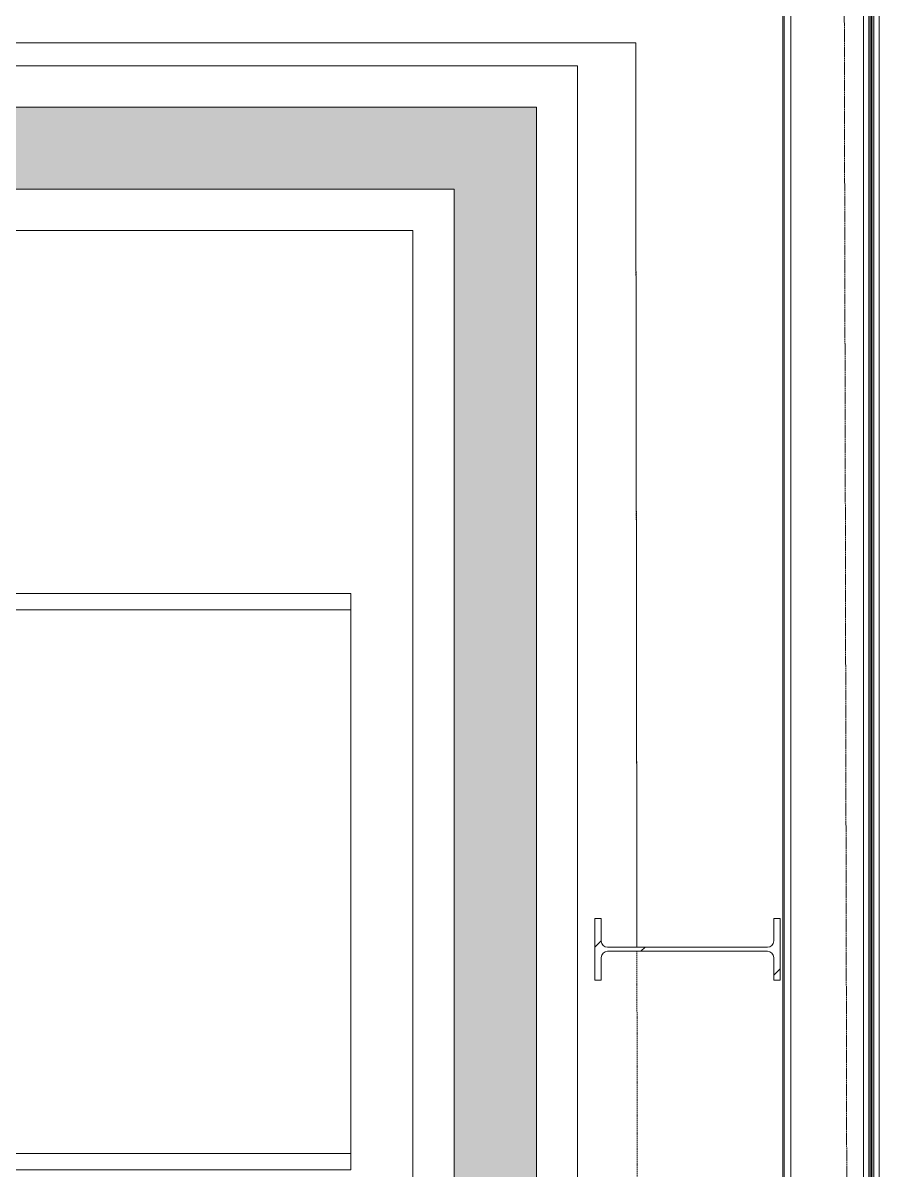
# Model space of a CAD drawing. Header units: centimetres. Extents: x -1762 to 3746, y -261 to 6534.
# Drawn here: x 1907 to 2115, y 5644.5 to 5923.2 of the extents above; entities that cross this region are included whole.
import ezdxf

# ---------------------------------------------------------------- set-up
doc = ezdxf.new("R2010")
doc.units = ezdxf.units.CM
doc.linetypes.add('_Overhead', pattern=[0.47625, 0.3175, -0.15875])
doc.linetypes.add('_Overhead_2_', pattern=[0.47625, 0.3175, -0.15875])
for name, color, linetype, lineweight in [('A-FLOR', 7, 'Continuous', 9), ('A-WALL', 7, 'Continuous', 9), ('A-WALL-PATT', 7, 'Continuous', 35), ('I-WALL', 7, 'Continuous', 9), ('Q-SPCQ', 7, 'Continuous', 9), ('S-BEAM', 7, 'Continuous', 9), ('S-COLS', 7, 'Continuous', 9)]:
    doc.layers.add(name, color=color, linetype=linetype, lineweight=lineweight)

# ---------------------------------------------------------------- blocks, each defined once
blk = doc.blocks.new('UC-Perfil universal-Pilar - 150 x 430-V5-Planta bodega almacenamiento congelados')
at = {"layer": 'S-COLS', "true_color": 0xaaaaaa}
h = blk.add_hatch(dxfattribs=at)
h.set_pattern_fill('FP_6', color=253, style=0, pattern_type=2)
h.set_pattern_definition([(315, (-2036.69, 1766.766), (25.1447, 25.1447), []), (315, (-1998.59, 1766.766), (25.1447, 25.1447), [])])
h.paths.add_polyline_path([(-7.5, 20.96), (-2.02, 20.96), (-0.94, 20.51), (-0.5, 19.44), (-0.5, -19.44), (-0.94, -20.51), (-2.02, -20.96), (-7.5, -20.96), (-7.5, -22.5), (7.5, -22.5), (7.5, -20.96), (2.01, -20.96), (0.94, -20.51), (0.49, -19.44), (0.49, 19.44), (0.94, 20.51), (2.01, 20.96), (7.5, 20.96), (7.5, 22.5), (-7.5, 22.5)])
at = {"layer": 'S-COLS', "color": 253, "lineweight": 18, "true_color": 0xaaaaaa}
for p, q in [((7.5, 22.5), (-7.5, 22.5)), ((-7.5, 22.5), (-7.5, 20.96)), ((7.5, 20.96), (7.5, 22.5)), ((-7.5, 20.96), (-2.02, 20.96)), ((2.01, 20.96), (7.5, 20.96)), ((-0.5, 19.44), (-0.5, -19.44)), ((0.49, -19.44), (0.49, 19.44)), ((-2.02, -20.96), (-7.5, -20.96)), ((-7.5, -20.96), (-7.5, -22.5)), ((7.5, -20.96), (2.01, -20.96)), ((7.5, -22.5), (7.5, -20.96)), ((-7.5, -22.5), (7.5, -22.5))]:
    blk.add_line(p, q, dxfattribs=at)
for centre, start, end in [((-2.02, 19.44), 0, 90), ((2.01, 19.44), 90, 180), ((-2.02, -19.44), 270, 0), ((2.01, -19.44), 180, 270)]:
    blk.add_arc(centre, 1.52, start, end, dxfattribs=at)
blk = doc.blocks.new('Costanera Perfil Z - Parametrizado - h_22cm-1709968-Planta bodega almacenamiento congelados')
at = {"layer": 'S-BEAM', "color": 254, "true_color": 0xcccccc}
for p, q in [((-10.75, 1943.43), (-10.75, -1873.82)), ((-10.75, 1943.43), (-10.75, -1873.82)), ((-10.45, 1943.43), (-10.45, -1873.82)), ((-10.45, 1943.43), (-10.45, -1873.82)), ((-8.8, 1943.43), (-8.8, -1873.82)), ((-8.8, 1943.43), (-8.8, -1873.82)), ((8.8, 1943.43), (8.8, -1873.82)), ((8.8, 1943.43), (8.8, -1873.82)), ((10.45, 1943.43), (10.45, -1873.82)), ((10.45, 1943.43), (10.45, -1873.82)), ((10.75, -1873.82), (10.75, 1943.43)), ((10.75, 1943.43), (10.75, -1873.82))]:
    blk.add_line(p, q, dxfattribs=at)
blk = doc.blocks.new('Costanera Perfil Z - Parametrizado - h_22cm-V6-Planta bodega almacenamiento congelados')
at = {"layer": 'S-BEAM', "color": 254, "true_color": 0xcccccc}
for p, q in [((-10.75, 1933.43), (-10.75, -1873.82)), ((8.8, 1933.43), (8.8, -1873.82)), ((8.8, 1933.43), (8.8, -1873.82)), ((10.45, 1933.43), (10.45, -1873.82)), ((10.45, 1933.43), (10.45, -1873.82)), ((10.75, -1873.82), (10.75, 1933.43)), ((-10.75, 1927.67), (-10.75, -1873.82)), ((-10.45, 1927.67), (-10.45, -1873.82)), ((-10.45, 1927.67), (-10.45, -1873.82)), ((-8.8, 1927.67), (-8.8, -1873.82)), ((-8.8, 1927.67), (-8.8, -1873.82)), ((10.75, 1927.67), (10.75, -1873.82))]:
    blk.add_line(p, q, dxfattribs=at)
blk = doc.blocks.new('Costanera Perfil Z - Parametrizado - h_22cm-V7-Planta bodega almacenamiento congelados')
at = {"layer": 'S-BEAM', "color": 254, "true_color": 0xcccccc}
for p, q in [((-10.75, 1924.47), (-10.75, -1873.82)), ((-10.75, 1924.47), (-10.75, -1873.82)), ((-10.45, 1924.47), (-10.45, -1873.82)), ((-10.45, 1924.47), (-10.45, -1873.82)), ((-8.8, 1924.47), (-8.8, -1873.82)), ((-8.8, 1924.47), (-8.8, -1873.82)), ((8.8, 1924.47), (8.8, -1873.82)), ((8.8, 1924.47), (8.8, -1873.82)), ((10.45, 1924.47), (10.45, -1873.82)), ((10.45, 1924.47), (10.45, -1873.82)), ((10.75, -1873.82), (10.75, 1924.47)), ((10.75, 1924.47), (10.75, -1873.82))]:
    blk.add_line(p, q, dxfattribs=at)
blk = doc.blocks.new('Costanera Perfil Z - Parametrizado - h_22cm-V8-Planta bodega almacenamiento congelados')
at = {"layer": 'S-BEAM', "color": 254, "true_color": 0xcccccc}
for p, q in [((-10.75, 1924.47), (-10.75, -1873.82)), ((-10.75, 1924.47), (-10.75, -1873.82)), ((-10.45, 1924.47), (-10.45, -1873.82)), ((-10.45, 1924.47), (-10.45, -1873.82)), ((-8.8, 1924.47), (-8.8, -1873.82)), ((-8.8, 1924.47), (-8.8, -1873.82)), ((8.8, 1924.47), (8.8, -1873.82)), ((8.8, 1924.47), (8.8, -1873.82)), ((10.45, 1924.47), (10.45, -1873.82)), ((10.45, 1924.47), (10.45, -1873.82)), ((10.75, -1873.82), (10.75, 1924.47)), ((10.75, 1924.47), (10.75, -1873.82))]:
    blk.add_line(p, q, dxfattribs=at)
blk = doc.blocks.new('Costanera Perfil Z - Parametrizado - h_22cm-V9-Planta bodega almacenamiento congelados')
at = {"layer": 'S-BEAM', "color": 254, "true_color": 0xcccccc}
for p, q in [((-10.75, 1924.47), (-10.75, -1873.82)), ((-10.75, 1924.47), (-10.75, -1873.82)), ((-10.45, 1924.47), (-10.45, -1873.82)), ((-10.45, 1924.47), (-10.45, -1873.82)), ((-8.8, 1924.47), (-8.8, -1873.82)), ((-8.8, 1924.47), (-8.8, -1873.82)), ((8.8, 1924.47), (8.8, -1873.82)), ((8.8, 1924.47), (8.8, -1873.82)), ((10.45, 1924.47), (10.45, -1873.82)), ((10.45, 1924.47), (10.45, -1873.82)), ((10.75, -1873.82), (10.75, 1924.47)), ((10.75, 1924.47), (10.75, -1873.82))]:
    blk.add_line(p, q, dxfattribs=at)
blk = doc.blocks.new('Costanera Perfil Z - Parametrizado - h_22cm-V10-Planta bodega almacenamiento congelados')
at = {"layer": 'S-BEAM', "color": 254, "true_color": 0xcccccc}
for p, q in [((-10.75, 1924.47), (-10.75, -1873.82)), ((-10.75, 1924.47), (-10.75, -1873.82)), ((-10.45, 1924.47), (-10.45, -1873.82)), ((-10.45, 1924.47), (-10.45, -1873.82)), ((-8.8, 1924.47), (-8.8, -1873.82)), ((-8.8, 1924.47), (-8.8, -1873.82)), ((8.8, 1924.47), (8.8, -1873.82)), ((8.8, 1924.47), (8.8, -1873.82)), ((10.45, 1924.47), (10.45, -1873.82)), ((10.45, 1924.47), (10.45, -1873.82)), ((10.75, -1873.82), (10.75, 1924.47)), ((10.75, 1924.47), (10.75, -1873.82))]:
    blk.add_line(p, q, dxfattribs=at)
blk = doc.blocks.new('Costanera Perfil Z - Parametrizado - h_22cm-V11-Planta bodega almacenamiento congelados')
at = {"layer": 'S-BEAM', "color": 254, "true_color": 0xcccccc}
for p, q in [((-10.75, 1927.67), (-10.75, -1873.82)), ((-10.75, 1927.38), (-10.75, -1873.82)), ((-10.45, 1927.67), (-10.45, -1873.82)), ((-10.45, 1927.38), (-10.45, -1873.82)), ((-8.8, 1927.38), (-8.8, -1873.82)), ((-8.8, 1927.38), (-8.8, -1873.82)), ((8.8, 1927.67), (8.8, -1873.82)), ((8.8, 1927.67), (8.8, -1873.82)), ((10.45, 1927.67), (10.45, -1873.82)), ((10.45, 1927.67), (10.45, -1873.82)), ((10.75, -1873.82), (10.75, 1927.67)), ((10.75, 1927.67), (10.75, -1873.82))]:
    blk.add_line(p, q, dxfattribs=at)
blk = doc.blocks.new('PQ_RVR_EST-01_ZZ_ZZ_MO_T_A_rvt-1-Planta bodega almacenamiento congelados')
at = {"layer": 'A-FLOR', "color": 254, "linetype": '_Overhead', "true_color": 0xd4d4d4}
for p, q in [((2106.28, 6054.1), (2111.16, 3704.02)), ((2111.16, 3704.02), (2106.28, 6054.1))]:
    blk.add_line(p, q, dxfattribs=at)
at = {"layer": 'S-BEAM', "color": 254, "lineweight": 9, "true_color": 0xd4d4d4}
for name in ['Costanera Perfil Z - Parametrizado - h_22cm-1709968-Planta bodega almacenamiento congelados', 'Costanera Perfil Z - Parametrizado - h_22cm-V6-Planta bodega almacenamiento congelados', 'Costanera Perfil Z - Parametrizado - h_22cm-V7-Planta bodega almacenamiento congelados', 'Costanera Perfil Z - Parametrizado - h_22cm-V8-Planta bodega almacenamiento congelados', 'Costanera Perfil Z - Parametrizado - h_22cm-V9-Planta bodega almacenamiento congelados', 'Costanera Perfil Z - Parametrizado - h_22cm-V10-Planta bodega almacenamiento congelados', 'Costanera Perfil Z - Parametrizado - h_22cm-V11-Planta bodega almacenamiento congelados']:
    blk.add_blockref(name, (2102.37, 4129.63), dxfattribs=at)
at = {"layer": 'S-COLS', "color": 254, "lineweight": 9, "true_color": 0xd4d4d4, "rotation": 89.9999999999999}
blk.add_blockref('UC-Perfil universal-Pilar - 150 x 430-V5-Planta bodega almacenamiento congelados', (2068.46, 5698.11), dxfattribs=at)
blk = doc.blocks.new('RVR-Rack Almacenamiento - Default-V87-Planta bodega almacenamiento congelados')
at = {"layer": 'Q-SPCQ', "color": 253, "lineweight": 18, "true_color": 0xaaaaaa}
for p, q in [((-66.04, 60.96), (-70.00875, 60.96)), ((-70.00875, 60.96), (-70.00875, -60.96)), ((66.04, 60.96), (-66.04, 60.96)), ((-66.04, 60.96), (-66.04, -60.96)), ((-66.04, -60.96), (-66.04, 60.96)), ((66.04, -60.96), (66.04, 60.96)), ((70.00875, 60.96), (66.04, 60.96)), ((66.04, 60.96), (66.04, -60.96)), ((70.00875, -60.96), (70.00875, 60.96)), ((-70.00875, -60.96), (-66.04, -60.96)), ((-66.04, -60.96), (66.04, -60.96)), ((66.04, -60.96), (70.00875, -60.96))]:
    blk.add_line(p, q, dxfattribs=at)
blk = doc.blocks.new('PQ_RVR_ARQ-01_ZZ_ZZ_MO_T_A_rvt-1-Planta bodega almacenamiento congelados')
at = {"layer": 'A-WALL-PATT', "lineweight": 9, "true_color": 0xdddddd}
for points in [[(2113.24, 2255.81), (2113.74, 2255.81), (2113.74, 6087.71), (2113.24, 6087.71), (2113.24, 2503.46)], [(2011.74, 5882.73), (2011.74, 5902.73), (-1358.94, 5902.73), (-1358.94, 5882.73), (1826.07, 5882.73)], [(2015.13, 3080.56), (2031.74, 3081.03), (2031.74, 5902.73), (2011.74, 5902.73), (2011.74, 3163.66), (2027.63, 3163.66), (2027.63, 3158.66), (2011.74, 3158.66), (2011.74, 3100.09), (2011.95, 3099.93), (2014.65, 3096.41), (2016.35, 3092.31), (2016.93, 3087.91), (2016.35, 3083.51)]]:
    blk.add_hatch(color=254, dxfattribs=at).paths.add_polyline_path(points)
at = {"layer": 'A-FLOR', "color": 254, "linetype": '_Overhead_2_', "true_color": 0xd4d4d4}
for p, q in [((-1007.46, 5918.32), (2055.86, 5918.32)), ((2055.86, 5918.32), (-1007.46, 5918.32)), ((2055.86, 5918.32), (2056, 5818.32)), ((2056.16, 5698.6), (2055.86, 5918.32)), ((2056, 5818.32), (2056.16, 5698.6)), ((2056.16, 5697.61), (2057, 5088.64)), ((2057, 5088.64), (2056.16, 5697.61))]:
    blk.add_line(p, q, dxfattribs=at)
at = {"layer": 'A-WALL', "color": 253, "lineweight": 18, "true_color": 0xaaaaaa}
for p, q in [((2113.24, 6087.71), (2113.24, 2255.81)), ((2113.74, 2255.81), (2113.74, 6087.71)), ((2112.49, 2255.81), (2112.49, 6054.1)), ((2114.99, 6054.1), (2114.99, 2255.81))]:
    blk.add_line(p, q, dxfattribs=at)
at = {"layer": 'A-WALL', "color": 253, "true_color": 0xaaaaaa}
for p, q in [((-1007.46, 5912.73), (2041.74, 5912.73)), ((2041.74, 5872.73), (2041.74, 5912.73)), ((2001.74, 5872.73), (1125.12, 5872.73)), ((2001.74, 3095.19), (2001.74, 5872.73)), ((2041.74, 5872.73), (2041.74, 3096.32))]:
    blk.add_line(p, q, dxfattribs=at)
at = {"layer": 'I-WALL', "color": 253, "lineweight": 18, "true_color": 0xaaaaaa}
for p, q in [((2011.74, 5902.73), (-1358.94, 5902.73)), ((2031.74, 5902.73), (2011.74, 5902.73)), ((2031.74, 3081.03), (2031.74, 5902.73)), ((1115.12, 5882.73), (2011.74, 5882.73)), ((2011.74, 5882.73), (2011.74, 3080.46))]:
    blk.add_line(p, q, dxfattribs=at)
at = {"layer": 'Q-SPCQ', "color": 253, "lineweight": 9, "true_color": 0xaaaaaa, "rotation": 269.9999999999974}
blk.add_blockref('RVR-Rack Almacenamiento - Default-V87-Planta bodega almacenamiento congelados', (1925.66, 5714.57), dxfattribs=at)

msp = doc.modelspace()

# ---------------------------------------------------------------- block references
at = {"lineweight": 5}
for name in ['PQ_RVR_ARQ-01_ZZ_ZZ_MO_T_A_rvt-1-Planta bodega almacenamiento congelados', 'PQ_RVR_EST-01_ZZ_ZZ_MO_T_A_rvt-1-Planta bodega almacenamiento congelados']:
    msp.add_blockref(name, (0, 0), dxfattribs=at)

doc.saveas('drawing.dxf')
